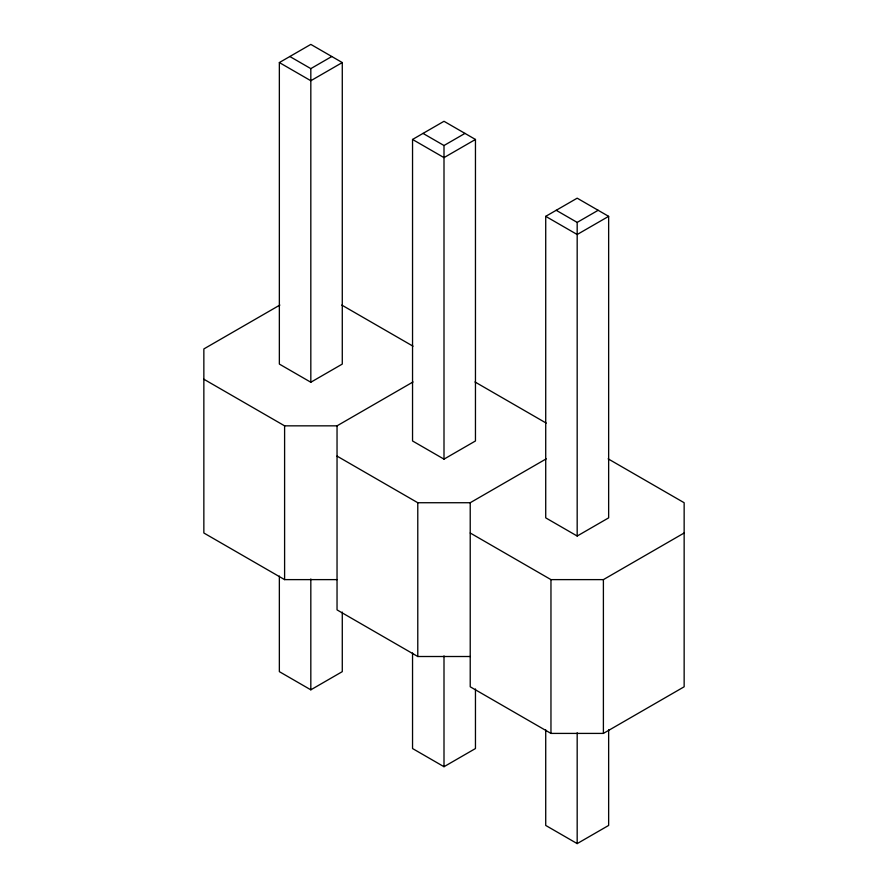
<?xml version="1.0" encoding="UTF-8"?>
<svg xmlns="http://www.w3.org/2000/svg" width="888" height="888" viewBox="0 0 888 888"><rect width="100%" height="100%" fill="white"/><g stroke="black" fill="none" stroke-linecap="round" stroke-linejoin="round"><path stroke-width="1.33" d="M279.354 62.56L310.822 44.4L342.28 62.56L342.28 364.08L310.822 382.24L279.354 364.08L279.354 62.56L310.822 80.73L342.28 62.56M289.843 56.51L310.822 68.62L331.79 56.51M412.543 139.46L444 121.29L475.457 139.46L475.457 440.97L444 459.14L412.543 440.97L412.543 139.46L444 157.62L475.457 139.46M423.021 133.4L444 145.51L464.979 133.4M279.853 305.072L203.852 348.94L203.852 533L284.604 579.62L337.04 579.62M545.72 216.35L577.178 198.179L608.646 216.35L608.646 517.859L577.178 536.03L545.72 517.859L545.72 216.35L577.178 234.51L608.646 216.35M556.21 210.29L577.178 222.4L598.157 210.29M203.852 379.22L284.604 425.84L337.04 425.84L413.031 381.962M337.04 456.11L417.782 502.73L470.218 502.73L546.22 458.852M279.354 576.057L279.354 671.65L310.822 689.821L342.28 671.65L342.28 612.076M470.218 533L550.96 579.62L603.396 579.62L684.149 533M412.543 652.946L412.543 748.54L444 766.71L475.457 748.54L475.457 688.966M470.218 502.73L470.218 686.79L550.96 733.41L603.396 733.41L684.149 686.79L684.149 502.73L608.147 458.852M545.72 729.836L545.72 825.44L577.178 843.6L608.646 825.44L608.646 729.836M337.04 425.84L337.04 609.89L417.782 656.51L470.218 656.51M341.78 305.072L413.031 346.198M474.969 381.962L546.22 423.099M603.396 579.62L603.396 733.41M577.178 222.4L577.178 536.03M577.178 732.767L577.178 843.6M550.96 579.62L550.96 733.41M444 145.51L444 459.14M444 655.877L444 766.71M417.782 502.73L417.782 656.51M310.822 68.62L310.822 382.24M310.822 578.976L310.822 689.821M284.604 425.84L284.604 579.62"/></g></svg>
